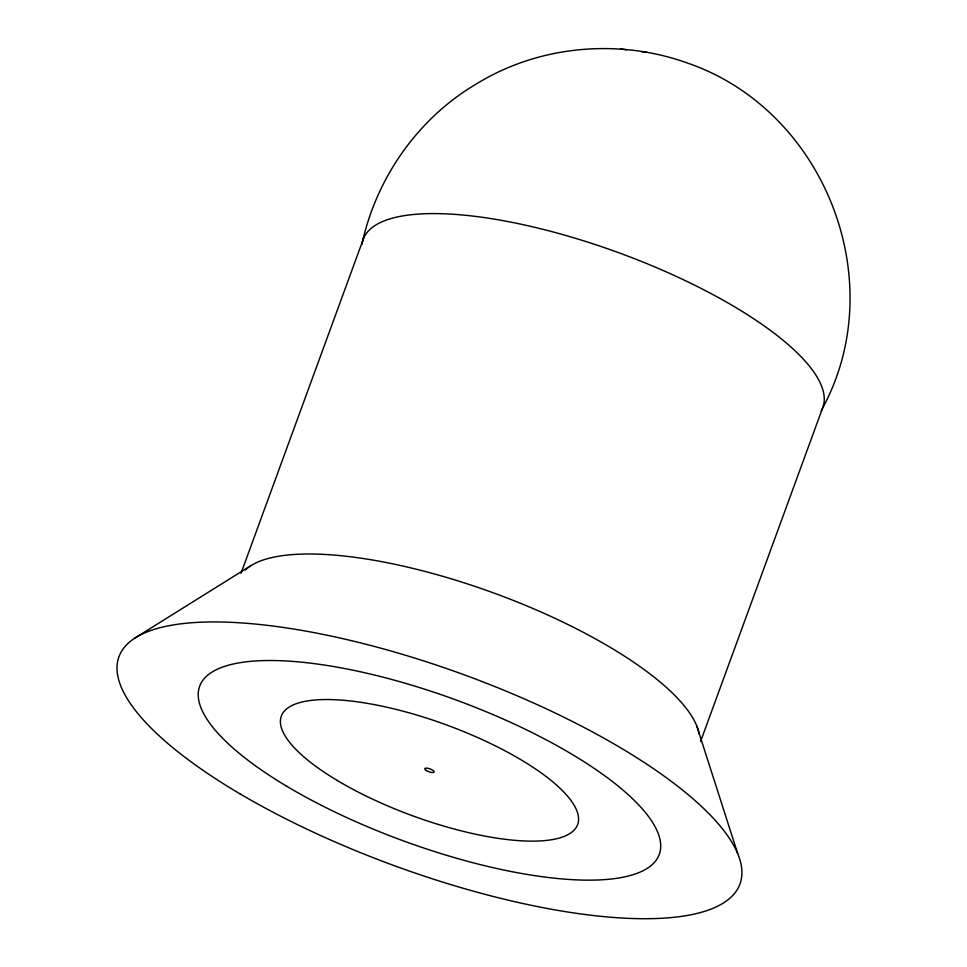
<?xml version="1.0" encoding="UTF-8"?>
<svg xmlns="http://www.w3.org/2000/svg" width="967" height="967" viewBox="0 0 967 967"><rect width="100%" height="100%" fill="white"/><g stroke="black" fill="none" stroke-linecap="round" stroke-linejoin="round"><path stroke-width="1.45" d="M362.577 241.375C377.396 176.296 419.037 117.43 476.852 83.67C539.513 45.159 619.533 38.281 688.444 63.375C824.96 110.915 891.501 281.216 822.506 408.292L700.567 741.508M240.988 573.371L363.532 238.511M135.102 637.93L250.598 565.84M620.838 49.027L626.809 49.776M641.375 51.589L646.838 52.278M696.881 726.217L737.688 853.523M361.984 244.349A244.699 75.208 20.1 0 1 616.934 252.073A244.699 75.208 20.1 0 1 821.164 411.048M245.219 569.998A244.699 75.208 20.1 0 1 491.018 591.997A244.699 75.208 20.1 0 1 699.141 733.868M426.387 770.542A4.968 1.523 20.1 0 0 434.074 772.149A4.968 1.523 20.1 0 0 427.946 768.306A4.968 1.523 20.1 0 0 426.387 770.542M240.009 793.847A330.654 101.632 20.1 0 0 739.38 885.458A330.654 101.632 20.1 0 0 309.005 631.681A330.654 101.632 20.1 0 0 240.009 793.847M286.389 786.038A244.699 75.208 20.1 0 0 658.334 856.605A244.699 75.208 20.1 0 0 343.672 668.354A244.699 75.208 20.1 0 0 286.389 786.038M337.217 780.454A157.778 48.495 20.1 0 0 577.033 825.963A157.778 48.495 20.1 0 0 374.144 704.58A157.778 48.495 20.1 0 0 337.217 780.454"/></g></svg>
